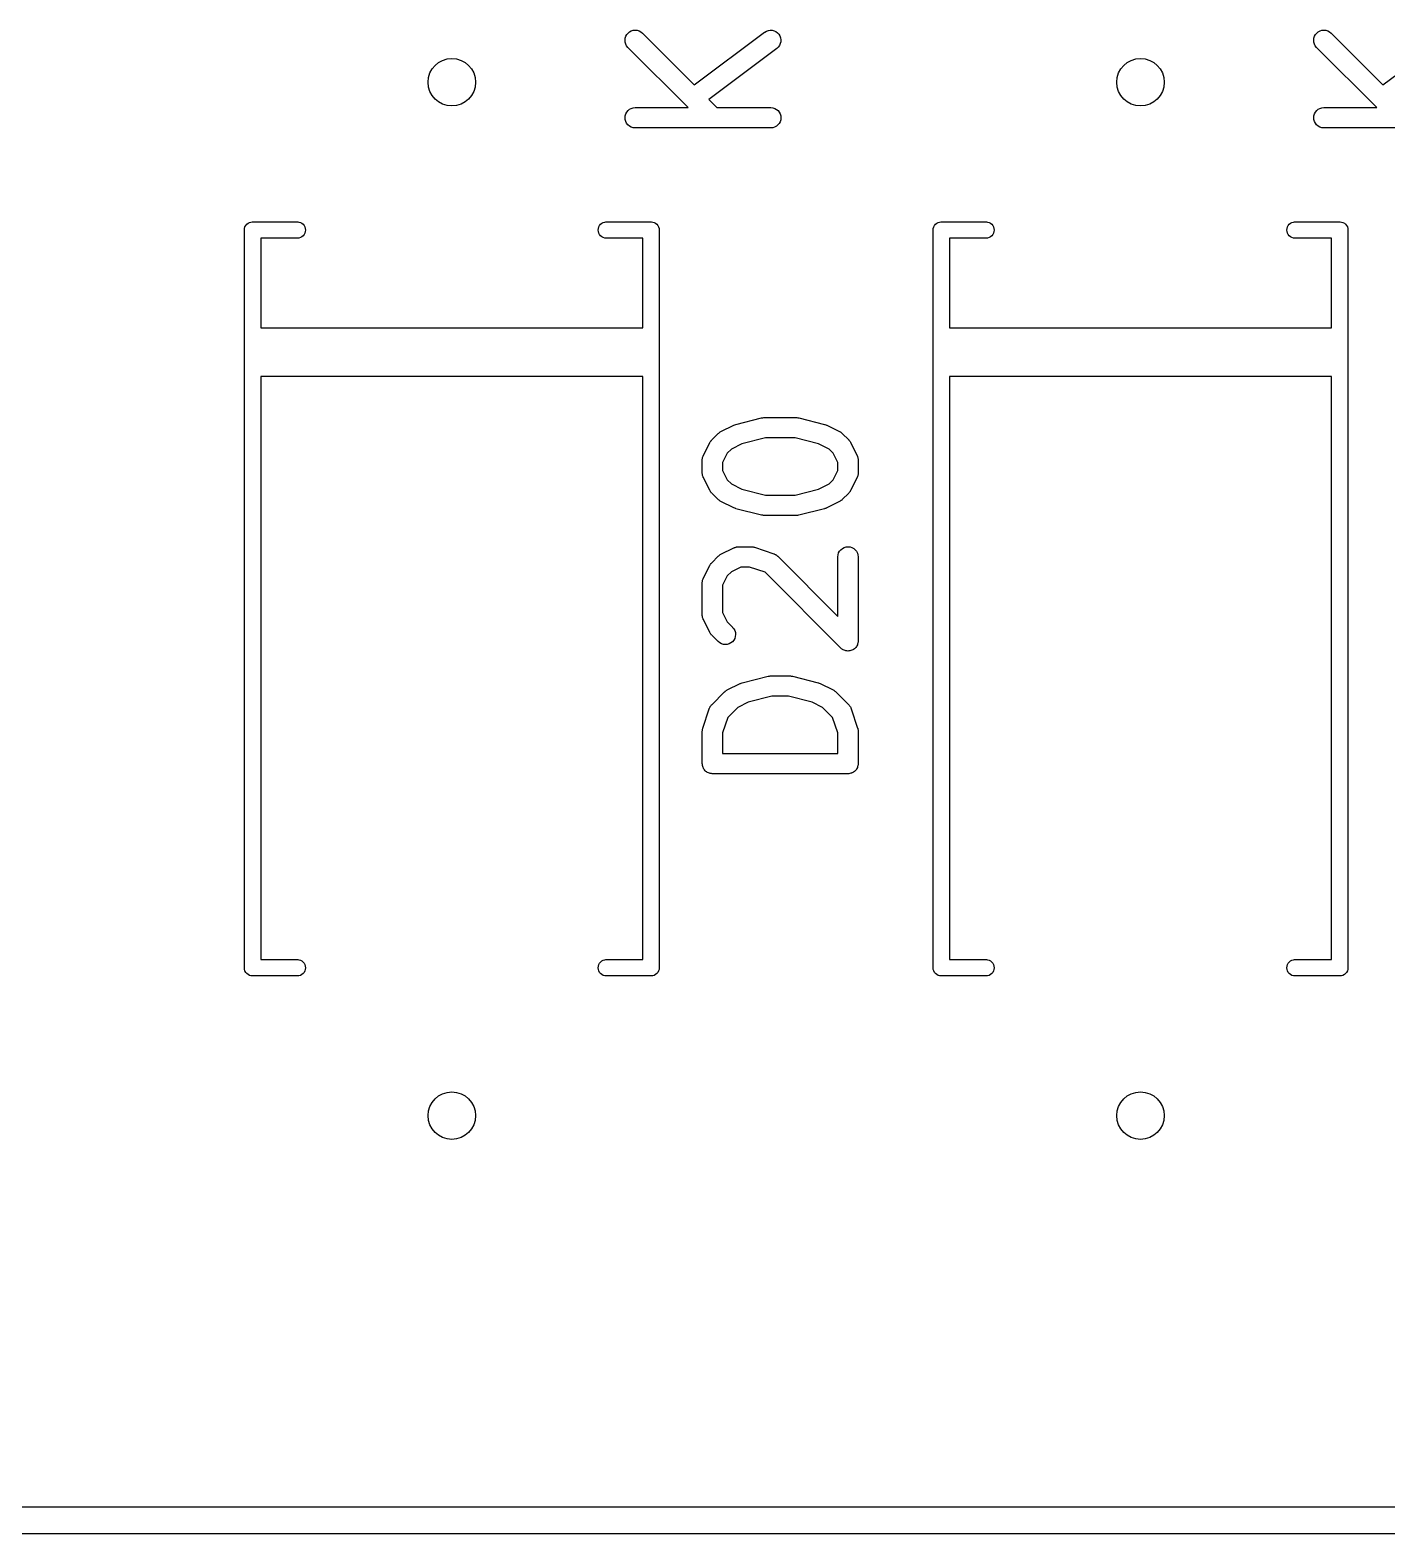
# Model space of a CAD drawing. Extents: x 17 to 176, y -177 to -9.
# Drawn here: x 61.15 to 71.16, y -37.37 to -26.29 of the extents above; entities that cross this region are included whole.
import ezdxf

# ---------------------------------------------------------------- set-up
doc = ezdxf.new("R2010")
doc.units = 0
doc.layers.add('BLACK', color=7, linetype='CONTINUOUS')

msp = doc.modelspace()

# ---------------------------------------------------------------- linework, layer by layer
at = {"layer": 'BLACK', "linetype": 'CONTINUOUS'}
for p, q in [((65.5394, -26.3597), (65.541, -26.3451)), ((65.5407, -26.3743), (65.5394, -26.3597)), ((65.5447, -26.3883), (65.5407, -26.3743)), ((65.541, -26.3451), (65.5453, -26.3312)), ((65.5515, -26.4013), (65.5447, -26.3883)), ((65.5453, -26.3312), (65.5523, -26.3183)), ((65.5523, -26.3183), (65.5617, -26.3071)), ((65.5617, -26.3071), (65.5731, -26.2979)), ((65.5731, -26.2979), (65.586, -26.291)), ((65.586, -26.291), (65.6001, -26.2869)), ((65.6001, -26.2869), (65.6146, -26.2855)), ((65.6146, -26.2855), (65.6292, -26.287)), ((65.6292, -26.287), (65.6432, -26.2912)), ((65.6432, -26.2912), (65.6561, -26.2982)), ((65.6561, -26.2982), (65.6674, -26.3074)), ((65.6674, -26.3074), (66.05, -26.69)), ((66.05, -26.69), (66.5694, -26.3005)), ((66.5694, -26.3005), (66.5702, -26.2999)), ((66.5702, -26.2999), (66.5828, -26.2924)), ((66.5828, -26.2924), (66.5967, -26.2876)), ((66.5967, -26.2876), (66.6111, -26.2855)), ((66.6111, -26.2855), (66.6258, -26.2863)), ((66.6258, -26.2863), (66.6399, -26.29)), ((66.6399, -26.29), (66.6532, -26.2963)), ((66.6532, -26.2963), (66.6649, -26.305)), ((66.6649, -26.305), (66.6747, -26.3159)), ((66.6747, -26.3159), (66.6822, -26.3285)), ((66.6851, -26.3855), (66.6788, -26.3988)), ((66.6822, -26.3285), (66.6871, -26.3422)), ((66.6886, -26.3713), (66.6851, -26.3855)), ((66.6871, -26.3422), (66.6893, -26.3567)), ((66.6893, -26.3567), (66.6886, -26.3713)), ((70.6194, -26.3597), (70.621, -26.3451)), ((70.6207, -26.3743), (70.6194, -26.3597)), ((70.6247, -26.3883), (70.6207, -26.3743)), ((70.621, -26.3451), (70.6253, -26.3312)), ((70.6315, -26.4013), (70.6247, -26.3883)), ((70.6253, -26.3312), (70.6323, -26.3183)), ((70.6323, -26.3183), (70.6417, -26.3071)), ((70.6417, -26.3071), (70.6531, -26.2979)), ((70.6531, -26.2979), (70.666, -26.291)), ((70.666, -26.291), (70.6801, -26.2869)), ((70.6801, -26.2869), (70.6946, -26.2855)), ((70.6946, -26.2855), (70.7092, -26.287)), ((70.7092, -26.287), (70.7232, -26.2912)), ((70.7232, -26.2912), (70.7361, -26.2982)), ((70.7361, -26.2982), (70.7474, -26.3074)), ((70.7474, -26.3074), (71.13, -26.69)), ((71.13, -26.69), (71.6494, -26.3005)), ((65.5606, -26.4128), (65.5515, -26.4013)), ((65.5613, -26.4135), (65.5606, -26.4128)), ((66.0047, -26.8569), (65.5613, -26.4135)), ((66.6594, -26.4205), (66.1571, -26.7972)), ((66.6702, -26.4106), (66.6594, -26.4205)), ((66.6788, -26.3988), (66.6702, -26.4106)), ((70.6406, -26.4128), (70.6315, -26.4013)), ((70.6413, -26.4135), (70.6406, -26.4128)), ((71.0847, -26.8569), (70.6413, -26.4135)), ((66.1571, -26.7972), (66.2169, -26.8569)), ((65.5394, -26.9314), (65.5409, -26.9168)), ((65.5407, -26.946), (65.5394, -26.9314)), ((65.5448, -26.96), (65.5407, -26.946)), ((65.5409, -26.9168), (65.5452, -26.9028)), ((65.5452, -26.9028), (65.5522, -26.89)), ((65.5522, -26.89), (65.5615, -26.8787)), ((65.5615, -26.8787), (65.5729, -26.8694)), ((65.5729, -26.8694), (65.5858, -26.8626)), ((65.5858, -26.8626), (65.5998, -26.8583)), ((65.5998, -26.8583), (65.6144, -26.8569)), ((65.6144, -26.8569), (66.0047, -26.8569)), ((66.2169, -26.8569), (66.6144, -26.8569)), ((66.6144, -26.8569), (66.6154, -26.8569)), ((66.6154, -26.8569), (66.63, -26.8585)), ((66.63, -26.8585), (66.6439, -26.863)), ((66.6439, -26.863), (66.6568, -26.87)), ((66.6568, -26.87), (66.668, -26.8794)), ((66.668, -26.8794), (66.6771, -26.8908)), ((66.6771, -26.8908), (66.6839, -26.9038)), ((66.6839, -26.9038), (66.6881, -26.9178)), ((66.6894, -26.9324), (66.6878, -26.947)), ((66.6881, -26.9178), (66.6894, -26.9324)), ((70.6194, -26.9314), (70.6209, -26.9168)), ((70.6207, -26.946), (70.6194, -26.9314)), ((70.6248, -26.96), (70.6207, -26.946)), ((70.6209, -26.9168), (70.6252, -26.9028)), ((70.6252, -26.9028), (70.6322, -26.89)), ((70.6322, -26.89), (70.6415, -26.8787)), ((70.6415, -26.8787), (70.6529, -26.8694)), ((70.6529, -26.8694), (70.6658, -26.8626)), ((70.6658, -26.8626), (70.6798, -26.8583)), ((70.6798, -26.8583), (70.6944, -26.8569)), ((70.6944, -26.8569), (71.0847, -26.8569)), ((65.5516, -26.973), (65.5448, -26.96)), ((65.5608, -26.9844), (65.5516, -26.973)), ((65.572, -26.9938), (65.5608, -26.9844)), ((65.5848, -27.0008), (65.572, -26.9938)), ((65.5988, -27.0053), (65.5848, -27.0008)), ((65.6133, -27.0069), (65.5988, -27.0053)), ((65.6144, -27.0069), (65.6133, -27.0069)), ((66.6144, -27.0069), (65.6144, -27.0069)), ((66.6289, -27.0055), (66.6144, -27.0069)), ((66.643, -27.0012), (66.6289, -27.0055)), ((66.6559, -26.9944), (66.643, -27.0012)), ((66.6672, -26.9851), (66.6559, -26.9944)), ((66.6766, -26.9738), (66.6672, -26.9851)), ((66.6835, -26.961), (66.6766, -26.9738)), ((66.6878, -26.947), (66.6835, -26.961)), ((70.6316, -26.973), (70.6248, -26.96)), ((70.6408, -26.9844), (70.6316, -26.973)), ((70.652, -26.9938), (70.6408, -26.9844)), ((70.6648, -27.0008), (70.652, -26.9938)), ((70.6788, -27.0053), (70.6648, -27.0008)), ((70.6933, -27.0069), (70.6788, -27.0053)), ((70.6944, -27.0069), (70.6933, -27.0069)), ((71.6944, -27.0069), (70.6944, -27.0069)), ((62.7419, -27.7265), (62.7494, -27.7174)), ((62.7494, -27.7174), (62.7585, -27.7099)), ((62.7585, -27.7099), (62.7689, -27.7043)), ((62.7689, -27.7043), (62.7802, -27.7009)), ((62.7802, -27.7009), (62.7891, -27.7)), ((62.7891, -27.7), (62.792, -27.6997)), ((62.792, -27.6997), (62.7949, -27.7)), ((62.7949, -27.7), (63.1249, -27.7)), ((63.1249, -27.7), (63.1338, -27.7009)), ((63.1338, -27.7009), (63.1451, -27.7043)), ((63.1451, -27.7043), (63.1555, -27.7099)), ((63.1555, -27.7099), (63.1646, -27.7174)), ((63.1646, -27.7174), (63.1721, -27.7265)), ((65.3519, -27.7265), (65.3594, -27.7174)), ((65.3594, -27.7174), (65.3685, -27.7099)), ((65.3685, -27.7099), (65.3789, -27.7043)), ((65.3789, -27.7043), (65.3902, -27.7009)), ((65.3902, -27.7009), (65.3991, -27.7)), ((65.3991, -27.7), (65.7291, -27.7)), ((65.7291, -27.7), (65.732, -27.6997)), ((65.732, -27.6997), (65.7349, -27.7)), ((65.7349, -27.7), (65.7349, -27.7)), ((65.7349, -27.7), (65.7438, -27.7009)), ((65.7438, -27.7009), (65.7551, -27.7043)), ((65.7551, -27.7043), (65.7655, -27.7099)), ((65.7655, -27.7099), (65.7746, -27.7174)), ((65.7746, -27.7174), (65.7821, -27.7265)), ((67.8219, -27.7265), (67.8294, -27.7174)), ((67.8294, -27.7174), (67.8385, -27.7099)), ((67.8385, -27.7099), (67.8489, -27.7043)), ((67.8489, -27.7043), (67.8602, -27.7009)), ((67.8602, -27.7009), (67.8691, -27.7)), ((67.8691, -27.7), (67.872, -27.6997)), ((67.872, -27.6997), (67.8749, -27.7)), ((67.8749, -27.7), (68.2049, -27.7)), ((68.2049, -27.7), (68.2138, -27.7009)), ((68.2138, -27.7009), (68.2251, -27.7043)), ((68.2251, -27.7043), (68.2355, -27.7099)), ((68.2355, -27.7099), (68.2446, -27.7174)), ((68.2446, -27.7174), (68.2521, -27.7265)), ((70.4319, -27.7265), (70.4394, -27.7174)), ((70.4394, -27.7174), (70.4485, -27.7099)), ((70.4485, -27.7099), (70.4589, -27.7043)), ((70.4589, -27.7043), (70.4702, -27.7009)), ((70.4702, -27.7009), (70.4791, -27.7)), ((70.4791, -27.7), (70.8091, -27.7)), ((70.8091, -27.7), (70.812, -27.6997)), ((70.812, -27.6997), (70.8149, -27.7)), ((70.8149, -27.7), (70.8149, -27.7)), ((70.8149, -27.7), (70.8238, -27.7009)), ((70.8238, -27.7009), (70.8351, -27.7043)), ((70.8351, -27.7043), (70.8455, -27.7099)), ((70.8455, -27.7099), (70.8546, -27.7174)), ((70.8546, -27.7174), (70.8621, -27.7265)), ((62.7317, -27.76), (62.7329, -27.7482)), ((62.732, -27.7629), (62.7317, -27.76)), ((62.732, -28.5371), (62.732, -27.7629)), ((62.7329, -27.7482), (62.7363, -27.7369)), ((62.7363, -27.7369), (62.7419, -27.7265)), ((63.1249, -27.82), (62.852, -27.82)), ((62.852, -27.82), (62.852, -28.48)), ((63.1338, -27.8191), (63.1249, -27.82)), ((63.1451, -27.8157), (63.1338, -27.8191)), ((63.1555, -27.8101), (63.1451, -27.8157)), ((63.1646, -27.8026), (63.1555, -27.8101)), ((63.1721, -27.7935), (63.1646, -27.8026)), ((63.1721, -27.7265), (63.1777, -27.7369)), ((63.1777, -27.7831), (63.1721, -27.7935)), ((63.1777, -27.7369), (63.1811, -27.7482)), ((63.1811, -27.7718), (63.1777, -27.7831)), ((63.1811, -27.7482), (63.1823, -27.76)), ((63.1823, -27.76), (63.1811, -27.7718)), ((65.3417, -27.76), (65.3429, -27.7482)), ((65.3429, -27.7718), (65.3417, -27.76)), ((65.3429, -27.7482), (65.3463, -27.7369)), ((65.3463, -27.7831), (65.3429, -27.7718)), ((65.3463, -27.7369), (65.3519, -27.7265)), ((65.3519, -27.7935), (65.3463, -27.7831)), ((65.3594, -27.8026), (65.3519, -27.7935)), ((65.3685, -27.8101), (65.3594, -27.8026)), ((65.3789, -27.8157), (65.3685, -27.8101)), ((65.3902, -27.8191), (65.3789, -27.8157)), ((65.3991, -27.82), (65.3902, -27.8191)), ((65.672, -27.82), (65.3991, -27.82)), ((65.672, -28.48), (65.672, -27.82)), ((65.7821, -27.7265), (65.7877, -27.7369)), ((65.7877, -27.7369), (65.7911, -27.7482)), ((65.7911, -27.7482), (65.7923, -27.76)), ((65.7923, -27.76), (65.792, -27.7629)), ((65.792, -27.7629), (65.792, -28.5371)), ((67.8117, -27.76), (67.8129, -27.7482)), ((67.812, -27.7629), (67.8117, -27.76)), ((67.812, -28.5371), (67.812, -27.7629)), ((67.8129, -27.7482), (67.8163, -27.7369)), ((67.8163, -27.7369), (67.8219, -27.7265)), ((68.2049, -27.82), (67.932, -27.82)), ((67.932, -27.82), (67.932, -28.48)), ((68.2138, -27.8191), (68.2049, -27.82)), ((68.2251, -27.8157), (68.2138, -27.8191)), ((68.2355, -27.8101), (68.2251, -27.8157)), ((68.2446, -27.8026), (68.2355, -27.8101)), ((68.2521, -27.7935), (68.2446, -27.8026)), ((68.2521, -27.7265), (68.2577, -27.7369)), ((68.2577, -27.7831), (68.2521, -27.7935)), ((68.2577, -27.7369), (68.2611, -27.7482)), ((68.2611, -27.7718), (68.2577, -27.7831)), ((68.2611, -27.7482), (68.2623, -27.76)), ((68.2623, -27.76), (68.2611, -27.7718)), ((70.4217, -27.76), (70.4229, -27.7482)), ((70.4229, -27.7718), (70.4217, -27.76)), ((70.4229, -27.7482), (70.4263, -27.7369)), ((70.4263, -27.7831), (70.4229, -27.7718)), ((70.4263, -27.7369), (70.4319, -27.7265)), ((70.4319, -27.7935), (70.4263, -27.7831)), ((70.4394, -27.8026), (70.4319, -27.7935)), ((70.4485, -27.8101), (70.4394, -27.8026)), ((70.4589, -27.8157), (70.4485, -27.8101)), ((70.4702, -27.8191), (70.4589, -27.8157)), ((70.4791, -27.82), (70.4702, -27.8191)), ((70.752, -27.82), (70.4791, -27.82)), ((70.752, -28.48), (70.752, -27.82)), ((70.8621, -27.7265), (70.8677, -27.7369)), ((70.8677, -27.7369), (70.8711, -27.7482)), ((70.8711, -27.7482), (70.8723, -27.76)), ((70.8723, -27.76), (70.872, -27.7629)), ((70.872, -27.7629), (70.872, -28.5371)), ((62.852, -28.48), (65.672, -28.48)), ((67.932, -28.48), (70.752, -28.48)), ((62.7317, -28.54), (62.732, -28.5371)), ((62.732, -28.5429), (62.7317, -28.54)), ((62.732, -28.6571), (62.732, -28.5429)), ((65.792, -28.5371), (65.7923, -28.54)), ((65.7923, -28.54), (65.792, -28.5429)), ((65.792, -28.5429), (65.792, -28.6571)), ((67.8117, -28.54), (67.812, -28.5371)), ((67.812, -28.5429), (67.8117, -28.54)), ((67.812, -28.6571), (67.812, -28.5429)), ((70.872, -28.5371), (70.8723, -28.54)), ((70.8723, -28.54), (70.872, -28.5429)), ((70.872, -28.5429), (70.872, -28.6571)), ((62.7317, -28.66), (62.732, -28.6571)), ((62.732, -28.6629), (62.7317, -28.66)), ((62.732, -28.7771), (62.732, -28.6629)), ((65.792, -28.6571), (65.7923, -28.66)), ((65.7923, -28.66), (65.792, -28.6629)), ((65.792, -28.6629), (65.792, -28.7771)), ((67.8117, -28.66), (67.812, -28.6571)), ((67.812, -28.6629), (67.8117, -28.66)), ((67.812, -28.7771), (67.812, -28.6629)), ((70.872, -28.6571), (70.8723, -28.66)), ((70.8723, -28.66), (70.872, -28.6629)), ((70.872, -28.6629), (70.872, -28.7771)), ((62.7317, -28.78), (62.732, -28.7771)), ((62.732, -28.7829), (62.7317, -28.78)), ((62.732, -33.197), (62.732, -28.7829)), ((65.792, -28.7771), (65.7923, -28.78)), ((65.7923, -28.78), (65.792, -28.7829)), ((65.792, -28.7829), (65.792, -33.1971)), ((67.8117, -28.78), (67.812, -28.7771)), ((67.812, -28.7829), (67.8117, -28.78)), ((67.812, -33.197), (67.812, -28.7829)), ((70.872, -28.7771), (70.8723, -28.78)), ((70.8723, -28.78), (70.872, -28.7829)), ((70.872, -28.7829), (70.872, -33.1971)), ((65.672, -28.84), (62.852, -28.84)), ((62.852, -28.84), (62.852, -33.14)), ((65.672, -33.14), (65.672, -28.84)), ((70.752, -28.84), (67.932, -28.84)), ((67.932, -28.84), (67.932, -33.14)), ((70.752, -33.14), (70.752, -28.84)), ((66.3567, -29.193), (66.5471, -29.1453)), ((66.5471, -29.1453), (66.5482, -29.1451)), ((66.5482, -29.1451), (66.5495, -29.1449)), ((66.5495, -29.1449), (66.5508, -29.1445)), ((66.5508, -29.1445), (66.5567, -29.1439)), ((66.5567, -29.1439), (66.5627, -29.1431)), ((66.5627, -29.1431), (66.564, -29.1432)), ((66.564, -29.1432), (66.5653, -29.1431)), ((66.5653, -29.1431), (66.8034, -29.1431)), ((66.8034, -29.1431), (66.8045, -29.1431)), ((66.8045, -29.1431), (66.8058, -29.1433)), ((66.8058, -29.1433), (66.8071, -29.1432)), ((66.8071, -29.1432), (66.8131, -29.1441)), ((66.8131, -29.1441), (66.819, -29.1447)), ((66.819, -29.1447), (66.8203, -29.1451)), ((66.8203, -29.1451), (66.8216, -29.1453)), ((66.8216, -29.1453), (67.0121, -29.193)), ((66.179, -29.3079), (66.2266, -29.2603)), ((66.2266, -29.2603), (66.2273, -29.2596)), ((66.2273, -29.2596), (66.2306, -29.2569)), ((66.2306, -29.2569), (66.2337, -29.254)), ((66.2337, -29.254), (66.2363, -29.2524)), ((66.2363, -29.2524), (66.2388, -29.2504)), ((66.2388, -29.2504), (66.2425, -29.2485)), ((66.2425, -29.2485), (66.2461, -29.2463)), ((66.2461, -29.2463), (66.3413, -29.1986)), ((66.3413, -29.1986), (66.3423, -29.1982)), ((66.3423, -29.1982), (66.3426, -29.198)), ((66.3426, -29.198), (66.3429, -29.1979)), ((66.3429, -29.1979), (66.3495, -29.1955)), ((66.3495, -29.1955), (66.356, -29.1931)), ((66.356, -29.1931), (66.3563, -29.1931)), ((66.3563, -29.1931), (66.3567, -29.193)), ((67.0121, -29.193), (67.0131, -29.1932)), ((67.0131, -29.1932), (67.0134, -29.1933)), ((67.0134, -29.1933), (67.0138, -29.1934)), ((67.0138, -29.1934), (67.0203, -29.1959)), ((67.0203, -29.1959), (67.0268, -29.1983)), ((67.0268, -29.1983), (67.0271, -29.1985)), ((67.0271, -29.1985), (67.0274, -29.1986)), ((67.0274, -29.1986), (67.1227, -29.2463)), ((67.1227, -29.2463), (67.1236, -29.2467)), ((67.1236, -29.2467), (67.1272, -29.249)), ((67.1272, -29.249), (67.1309, -29.251)), ((67.1309, -29.251), (67.1333, -29.253)), ((67.1333, -29.253), (67.1359, -29.2547)), ((67.1359, -29.2547), (67.1389, -29.2576)), ((67.1389, -29.2576), (67.1422, -29.2603)), ((67.1422, -29.2603), (67.1898, -29.3079)), ((66.1173, -29.4226), (66.1649, -29.3274)), ((66.1649, -29.3274), (66.1654, -29.3265)), ((66.1654, -29.3265), (66.1677, -29.3229)), ((66.1677, -29.3229), (66.1697, -29.3192)), ((66.1697, -29.3192), (66.1717, -29.3168)), ((66.1717, -29.3168), (66.1734, -29.3142)), ((66.1734, -29.3142), (66.1763, -29.3112)), ((66.1763, -29.3112), (66.179, -29.3079)), ((66.324, -29.375), (66.2936, -29.4054)), ((66.401, -29.3365), (66.324, -29.375)), ((66.5746, -29.2931), (66.401, -29.3365)), ((66.7942, -29.2931), (66.5746, -29.2931)), ((66.9677, -29.3365), (66.7942, -29.2931)), ((67.0447, -29.375), (66.9677, -29.3365)), ((67.0751, -29.4054), (67.0447, -29.375)), ((67.1898, -29.3079), (67.1905, -29.3087)), ((67.1905, -29.3087), (67.1932, -29.312)), ((67.1932, -29.312), (67.1961, -29.315)), ((67.1961, -29.315), (67.1977, -29.3177)), ((67.1977, -29.3177), (67.1997, -29.3201)), ((67.1997, -29.3201), (67.2016, -29.3238)), ((67.2016, -29.3238), (67.2038, -29.3274)), ((67.2038, -29.3274), (67.2515, -29.4226)), ((66.1094, -29.4551), (66.1096, -29.4529)), ((66.1094, -29.4562), (66.1094, -29.4551)), ((66.1094, -29.5514), (66.1094, -29.4562)), ((66.1096, -29.4507), (66.1104, -29.4457)), ((66.1096, -29.4529), (66.1096, -29.4507)), ((66.1104, -29.4457), (66.111, -29.4406)), ((66.111, -29.4406), (66.1117, -29.4385)), ((66.1117, -29.4385), (66.1121, -29.4363)), ((66.1121, -29.4363), (66.1139, -29.4315)), ((66.1139, -29.4315), (66.1154, -29.4266)), ((66.1154, -29.4266), (66.1165, -29.4247)), ((66.1165, -29.4247), (66.1173, -29.4226)), ((66.2936, -29.4054), (66.2594, -29.4739)), ((66.2594, -29.4739), (66.2594, -29.5337)), ((67.1094, -29.4739), (67.0751, -29.4054)), ((67.1094, -29.5337), (67.1094, -29.4739)), ((67.2515, -29.4226), (67.2519, -29.4236)), ((67.2519, -29.4236), (67.2527, -29.4257)), ((67.2527, -29.4257), (67.2537, -29.4276)), ((67.2537, -29.4276), (67.2552, -29.4325)), ((67.2552, -29.4325), (67.257, -29.4373)), ((67.257, -29.4373), (67.2573, -29.4395)), ((67.2573, -29.4395), (67.258, -29.4416)), ((67.258, -29.4416), (67.2585, -29.4467)), ((67.2585, -29.4467), (67.2593, -29.4518)), ((67.2593, -29.4518), (67.2592, -29.454)), ((67.2592, -29.454), (67.2594, -29.4562)), ((67.2594, -29.4562), (67.2594, -29.5514)), ((66.1096, -29.5536), (66.1094, -29.5514)), ((66.1095, -29.5558), (66.1096, -29.5536)), ((66.1103, -29.5609), (66.1095, -29.5558)), ((66.1108, -29.566), (66.1103, -29.5609)), ((66.1114, -29.5681), (66.1108, -29.566)), ((66.1118, -29.5703), (66.1114, -29.5681)), ((66.1136, -29.5751), (66.1118, -29.5703)), ((66.115, -29.58), (66.1136, -29.5751)), ((66.1161, -29.582), (66.115, -29.58)), ((66.1168, -29.584), (66.1161, -29.582)), ((66.1173, -29.585), (66.1168, -29.584)), ((66.1649, -29.6802), (66.1173, -29.585)), ((66.2594, -29.5337), (66.2936, -29.6022)), ((66.2936, -29.6022), (66.324, -29.6326)), ((67.0447, -29.6326), (67.0751, -29.6022)), ((67.0751, -29.6022), (67.1094, -29.5337)), ((67.2515, -29.585), (67.2038, -29.6802)), ((67.2523, -29.5829), (67.2515, -29.585)), ((67.2533, -29.581), (67.2523, -29.5829)), ((67.2549, -29.5761), (67.2533, -29.581)), ((67.2567, -29.5713), (67.2549, -29.5761)), ((67.2571, -29.5691), (67.2567, -29.5713)), ((67.2577, -29.567), (67.2571, -29.5691)), ((67.2583, -29.5619), (67.2577, -29.567)), ((67.2592, -29.5569), (67.2583, -29.5619)), ((67.2594, -29.5525), (67.2591, -29.5547)), ((67.2591, -29.5547), (67.2592, -29.5569)), ((67.2594, -29.5514), (67.2594, -29.5525)), ((66.1672, -29.6838), (66.1649, -29.6802)), ((66.1691, -29.6875), (66.1672, -29.6838)), ((66.171, -29.69), (66.1691, -29.6875)), ((66.1727, -29.6926), (66.171, -29.69)), ((66.1756, -29.6957), (66.1727, -29.6926)), ((66.1782, -29.699), (66.1756, -29.6957)), ((66.179, -29.6997), (66.1782, -29.699)), ((66.2266, -29.7473), (66.179, -29.6997)), ((66.324, -29.6326), (66.401, -29.6711)), ((66.401, -29.6711), (66.5746, -29.7145)), ((66.5746, -29.7145), (66.7942, -29.7145)), ((66.7942, -29.7145), (66.9677, -29.6711)), ((66.9677, -29.6711), (67.0447, -29.6326)), ((67.1898, -29.6997), (67.1422, -29.7473)), ((67.1925, -29.6964), (67.1898, -29.6997)), ((67.1954, -29.6934), (67.1925, -29.6964)), ((67.1971, -29.6908), (67.1954, -29.6934)), ((67.1991, -29.6884), (67.1971, -29.6908)), ((67.2011, -29.6847), (67.1991, -29.6884)), ((67.2034, -29.6811), (67.2011, -29.6847)), ((67.2038, -29.6802), (67.2034, -29.6811)), ((66.2298, -29.75), (66.2266, -29.7473)), ((66.2329, -29.7529), (66.2298, -29.75)), ((66.2355, -29.7546), (66.2329, -29.7529)), ((66.2379, -29.7566), (66.2355, -29.7546)), ((66.2416, -29.7586), (66.2379, -29.7566)), ((66.2451, -29.7609), (66.2416, -29.7586)), ((66.2461, -29.7614), (66.2451, -29.7609)), ((66.3413, -29.809), (66.2461, -29.7614)), ((66.3416, -29.8091), (66.3413, -29.809)), ((66.3419, -29.8093), (66.3416, -29.8091)), ((66.3484, -29.8117), (66.3419, -29.8093)), ((66.355, -29.8142), (66.3484, -29.8117)), ((66.3553, -29.8143), (66.355, -29.8142)), ((66.3557, -29.8144), (66.3553, -29.8143)), ((66.3567, -29.8147), (66.3557, -29.8144)), ((66.5471, -29.8623), (66.3567, -29.8147)), ((67.0121, -29.8147), (66.8216, -29.8623)), ((67.0124, -29.8145), (67.0121, -29.8147)), ((67.0128, -29.8145), (67.0124, -29.8145)), ((67.0193, -29.8121), (67.0128, -29.8145)), ((67.0259, -29.8097), (67.0193, -29.8121)), ((67.0262, -29.8096), (67.0259, -29.8097)), ((67.0265, -29.8094), (67.0262, -29.8096)), ((67.0274, -29.809), (67.0265, -29.8094)), ((67.1227, -29.7614), (67.0274, -29.809)), ((67.1263, -29.7591), (67.1227, -29.7614)), ((67.13, -29.7572), (67.1263, -29.7591)), ((67.1324, -29.7552), (67.13, -29.7572)), ((67.1351, -29.7536), (67.1324, -29.7552)), ((67.1381, -29.7507), (67.1351, -29.7536)), ((67.1414, -29.7481), (67.1381, -29.7507)), ((67.1422, -29.7473), (67.1414, -29.7481)), ((66.5485, -29.8625), (66.5471, -29.8623)), ((66.5497, -29.8629), (66.5485, -29.8625)), ((66.5557, -29.8636), (66.5497, -29.8629)), ((66.5616, -29.8644), (66.5557, -29.8636)), ((66.563, -29.8644), (66.5616, -29.8644)), ((66.5643, -29.8645), (66.563, -29.8644)), ((66.5653, -29.8645), (66.5643, -29.8645)), ((66.8034, -29.8645), (66.5653, -29.8645)), ((66.8048, -29.8644), (66.8034, -29.8645)), ((66.8061, -29.8645), (66.8048, -29.8644)), ((66.812, -29.8637), (66.8061, -29.8645)), ((66.818, -29.8631), (66.812, -29.8637)), ((66.8193, -29.8627), (66.818, -29.8631)), ((66.8206, -29.8625), (66.8193, -29.8627)), ((66.8216, -29.8623), (66.8206, -29.8625)), ((66.2273, -30.1643), (66.2306, -30.1617)), ((66.2306, -30.1617), (66.2337, -30.1588)), ((66.2337, -30.1588), (66.2363, -30.1571)), ((66.2363, -30.1571), (66.2388, -30.1552)), ((66.2388, -30.1552), (66.2425, -30.1533)), ((66.2425, -30.1533), (66.2461, -30.151)), ((66.2461, -30.151), (66.3413, -30.1034)), ((66.3413, -30.1034), (66.3423, -30.1029)), ((66.3423, -30.1029), (66.3443, -30.1022)), ((66.3443, -30.1022), (66.3463, -30.1011)), ((66.3463, -30.1011), (66.3512, -30.0997)), ((66.3512, -30.0997), (66.356, -30.0979)), ((66.356, -30.0979), (66.3582, -30.0975)), ((66.3582, -30.0975), (66.3603, -30.0969)), ((66.3603, -30.0969), (66.3654, -30.0964)), ((66.3654, -30.0964), (66.3705, -30.0956)), ((66.3705, -30.0956), (66.3727, -30.0957)), ((66.3727, -30.0957), (66.3749, -30.0955)), ((66.3749, -30.0955), (66.4701, -30.0955)), ((66.4701, -30.0955), (66.4711, -30.0955)), ((66.4711, -30.0955), (66.4753, -30.096)), ((66.4753, -30.096), (66.4795, -30.0961)), ((66.4795, -30.0961), (66.4826, -30.0968)), ((66.4826, -30.0968), (66.4857, -30.0971)), ((66.4857, -30.0971), (66.4897, -30.0984)), ((66.4897, -30.0984), (66.4938, -30.0993)), ((66.4938, -30.0993), (66.6367, -30.1469)), ((66.6367, -30.1469), (66.6377, -30.1473)), ((66.6377, -30.1473), (66.6397, -30.1482)), ((66.6397, -30.1482), (66.6418, -30.1489)), ((66.6418, -30.1489), (66.6463, -30.1513)), ((66.6463, -30.1513), (66.6509, -30.1534)), ((66.6509, -30.1534), (66.6527, -30.1547)), ((66.6527, -30.1547), (66.6547, -30.1558)), ((66.6547, -30.1558), (66.6586, -30.159)), ((66.6586, -30.159), (66.6628, -30.162)), ((66.6628, -30.162), (66.6643, -30.1637)), ((67.1094, -30.1694), (67.111, -30.1549)), ((67.111, -30.1549), (67.1154, -30.1409)), ((67.1154, -30.1409), (67.1225, -30.1281)), ((67.1225, -30.1281), (67.1319, -30.1169)), ((67.1319, -30.1169), (67.1433, -30.1077)), ((67.1433, -30.1077), (67.1563, -30.1009)), ((67.1563, -30.1009), (67.1703, -30.0968)), ((67.1703, -30.0968), (67.1849, -30.0955)), ((67.1849, -30.0955), (67.1995, -30.097)), ((67.1995, -30.097), (67.2134, -30.1013)), ((67.2134, -30.1013), (67.2263, -30.1083)), ((67.2263, -30.1083), (67.2376, -30.1176)), ((67.2376, -30.1176), (67.2468, -30.129)), ((67.2468, -30.129), (67.2537, -30.1419)), ((67.2537, -30.1419), (67.258, -30.1559)), ((67.258, -30.1559), (67.2594, -30.1705)), ((66.1173, -30.3274), (66.1649, -30.2322)), ((66.1649, -30.2322), (66.1654, -30.2312)), ((66.1654, -30.2312), (66.1677, -30.2277)), ((66.1677, -30.2277), (66.1697, -30.224)), ((66.1697, -30.224), (66.1717, -30.2216)), ((66.1717, -30.2216), (66.1734, -30.219)), ((66.1734, -30.219), (66.1763, -30.2159)), ((66.1763, -30.2159), (66.179, -30.2127)), ((66.179, -30.2127), (66.2266, -30.1651)), ((66.2266, -30.1651), (66.2273, -30.1643)), ((66.3926, -30.2455), (66.324, -30.2797)), ((66.4579, -30.2455), (66.3926, -30.2455)), ((66.5724, -30.2836), (66.4579, -30.2455)), ((66.6643, -30.1637), (66.666, -30.1651)), ((66.666, -30.1651), (67.1094, -30.6085)), ((67.1094, -30.1705), (67.1094, -30.1694)), ((67.1094, -30.6085), (67.1094, -30.1705)), ((67.2594, -30.1705), (67.2594, -30.7895)), ((66.1094, -30.3599), (66.1096, -30.3577)), ((66.1094, -30.361), (66.1094, -30.3599)), ((66.1094, -30.599), (66.1094, -30.361)), ((66.1096, -30.3555), (66.1104, -30.3504)), ((66.1096, -30.3577), (66.1096, -30.3555)), ((66.1104, -30.3504), (66.111, -30.3454)), ((66.111, -30.3454), (66.1117, -30.3433)), ((66.1117, -30.3433), (66.1121, -30.3411)), ((66.1121, -30.3411), (66.1139, -30.3363)), ((66.1139, -30.3363), (66.1154, -30.3314)), ((66.1154, -30.3314), (66.1165, -30.3295)), ((66.1165, -30.3295), (66.1173, -30.3274)), ((66.2936, -30.3101), (66.2594, -30.3787)), ((66.2594, -30.3787), (66.2594, -30.5813)), ((66.324, -30.2797), (66.2936, -30.3101)), ((67.1313, -30.8426), (66.5724, -30.2836)), ((66.1096, -30.6012), (66.1094, -30.599)), ((66.1095, -30.6034), (66.1096, -30.6012)), ((66.1103, -30.6085), (66.1095, -30.6034)), ((66.2594, -30.5813), (66.2936, -30.6499)), ((66.1108, -30.6136), (66.1103, -30.6085)), ((66.1114, -30.6157), (66.1108, -30.6136)), ((66.1118, -30.6179), (66.1114, -30.6157)), ((66.1136, -30.6227), (66.1118, -30.6179)), ((66.115, -30.6276), (66.1136, -30.6227)), ((66.1161, -30.6296), (66.115, -30.6276)), ((66.1168, -30.6316), (66.1161, -30.6296)), ((66.1173, -30.6326), (66.1168, -30.6316)), ((66.1649, -30.7278), (66.1173, -30.6326)), ((66.2936, -30.6499), (66.3327, -30.6889)), ((66.3327, -30.6889), (66.3334, -30.6896)), ((66.3334, -30.6896), (66.3425, -30.7011)), ((66.3425, -30.7011), (66.3493, -30.7141)), ((66.3493, -30.7141), (66.3533, -30.7281)), ((66.1672, -30.7314), (66.1649, -30.7278)), ((66.1691, -30.7351), (66.1672, -30.7314)), ((66.171, -30.7376), (66.1691, -30.7351)), ((66.1727, -30.7402), (66.171, -30.7376)), ((66.1756, -30.7433), (66.1727, -30.7402)), ((66.1782, -30.7466), (66.1756, -30.7433)), ((66.179, -30.7473), (66.1782, -30.7466)), ((66.2266, -30.7949), (66.179, -30.7473)), ((66.2379, -30.8042), (66.2266, -30.7949)), ((66.2508, -30.8111), (66.2379, -30.8042)), ((66.2648, -30.8154), (66.2508, -30.8111)), ((66.2794, -30.8169), (66.2648, -30.8154)), ((66.2939, -30.8155), (66.2794, -30.8169)), ((66.308, -30.8113), (66.2939, -30.8155)), ((66.3209, -30.8045), (66.308, -30.8113)), ((66.3323, -30.7953), (66.3209, -30.8045)), ((66.3417, -30.7841), (66.3323, -30.7953)), ((66.3487, -30.7712), (66.3417, -30.7841)), ((66.353, -30.7572), (66.3487, -30.7712)), ((66.3546, -30.7427), (66.353, -30.7572)), ((66.3533, -30.7281), (66.3546, -30.7427)), ((67.2498, -30.8255), (67.2464, -30.8317)), ((67.2533, -30.8191), (67.2498, -30.8255)), ((67.2534, -30.8189), (67.2533, -30.8191)), ((67.2555, -30.8121), (67.2534, -30.8188)), ((67.2534, -30.8188), (67.2534, -30.8189)), ((67.2577, -30.8051), (67.2555, -30.8121)), ((67.2578, -30.805), (67.2577, -30.8051)), ((67.2586, -30.7979), (67.2578, -30.8049)), ((67.2578, -30.8049), (67.2578, -30.805)), ((67.2594, -30.7906), (67.2586, -30.7979)), ((67.2594, -30.7895), (67.2594, -30.7903)), ((67.2594, -30.7903), (67.2594, -30.7903)), ((67.2594, -30.7903), (67.2594, -30.7903)), ((67.2594, -30.7903), (67.2594, -30.7906)), ((67.1369, -30.8471), (67.1313, -30.8426)), ((67.1424, -30.8517), (67.1369, -30.8471)), ((67.1426, -30.8518), (67.1424, -30.8517)), ((67.1427, -30.8518), (67.1426, -30.8518)), ((67.1489, -30.8552), (67.1427, -30.8518)), ((67.1553, -30.8587), (67.1489, -30.8552)), ((67.1554, -30.8587), (67.1553, -30.8587)), ((67.1556, -30.8588), (67.1554, -30.8587)), ((67.1623, -30.8608), (67.1556, -30.8588)), ((67.1693, -30.863), (67.1623, -30.8608)), ((67.1694, -30.863), (67.1693, -30.863)), ((67.1696, -30.863), (67.1694, -30.863)), ((67.1768, -30.8638), (67.1696, -30.863)), ((67.1839, -30.8645), (67.1768, -30.8638)), ((67.184, -30.8645), (67.1839, -30.8645)), ((67.1841, -30.8645), (67.184, -30.8645)), ((67.1913, -30.8638), (67.1841, -30.8645)), ((67.1984, -30.8632), (67.1913, -30.8638)), ((67.1986, -30.8632), (67.1984, -30.8632)), ((67.1987, -30.8631), (67.1986, -30.8632)), ((67.2056, -30.8611), (67.1987, -30.8631)), ((67.2125, -30.8591), (67.2056, -30.8611)), ((67.2126, -30.859), (67.2125, -30.8591)), ((67.2127, -30.859), (67.2126, -30.859)), ((67.2191, -30.8556), (67.2127, -30.859)), ((67.2254, -30.8523), (67.2191, -30.8556)), ((67.2255, -30.8522), (67.2254, -30.8523)), ((67.2257, -30.8521), (67.2255, -30.8522)), ((67.2313, -30.8475), (67.2257, -30.8521)), ((67.2369, -30.8431), (67.2313, -30.8475)), ((67.237, -30.8429), (67.2369, -30.843)), ((67.2369, -30.843), (67.2369, -30.8431)), ((67.2415, -30.8375), (67.237, -30.8429)), ((67.2463, -30.8319), (67.2415, -30.8375)), ((67.2464, -30.8317), (67.2463, -30.8318)), ((67.2463, -30.8318), (67.2463, -30.8319)), ((66.5984, -31.0493), (66.6044, -31.0487)), ((66.6044, -31.0487), (66.6103, -31.0479)), ((66.6103, -31.0479), (66.6116, -31.048)), ((66.6116, -31.048), (66.613, -31.0479)), ((66.613, -31.0479), (66.7558, -31.0479)), ((66.7558, -31.0479), (66.7569, -31.0479)), ((66.7569, -31.0479), (66.7582, -31.048)), ((66.7582, -31.048), (66.7595, -31.0479)), ((66.7595, -31.0479), (66.7655, -31.0488)), ((66.7655, -31.0488), (66.7714, -31.0495)), ((66.2782, -31.1617), (66.2813, -31.1588)), ((66.2813, -31.1588), (66.284, -31.1571)), ((66.284, -31.1571), (66.2864, -31.1552)), ((66.2864, -31.1552), (66.2901, -31.1533)), ((66.2901, -31.1533), (66.2937, -31.151)), ((66.2937, -31.151), (66.3889, -31.1034)), ((66.3889, -31.1034), (66.3899, -31.1029)), ((66.3899, -31.1029), (66.3902, -31.1028)), ((66.3902, -31.1028), (66.3905, -31.1026)), ((66.3905, -31.1026), (66.3971, -31.1003)), ((66.3971, -31.1003), (66.4036, -31.0979)), ((66.4036, -31.0979), (66.404, -31.0978)), ((66.404, -31.0978), (66.4043, -31.0977)), ((66.4043, -31.0977), (66.5948, -31.0501)), ((66.5948, -31.0501), (66.5958, -31.0498)), ((66.5958, -31.0498), (66.5971, -31.0497)), ((66.5971, -31.0497), (66.5984, -31.0493)), ((66.7714, -31.0495), (66.7727, -31.0499)), ((66.7727, -31.0499), (66.774, -31.0501)), ((66.774, -31.0501), (66.9645, -31.0977)), ((66.9645, -31.0977), (66.9655, -31.098)), ((66.9655, -31.098), (66.9658, -31.0981)), ((66.9658, -31.0981), (66.9662, -31.0982)), ((66.9662, -31.0982), (66.9727, -31.1007)), ((66.9727, -31.1007), (66.9792, -31.1031)), ((66.9792, -31.1031), (66.9795, -31.1033)), ((66.9795, -31.1033), (66.9798, -31.1034)), ((66.9798, -31.1034), (67.0751, -31.151)), ((67.0751, -31.151), (67.076, -31.1515)), ((67.076, -31.1515), (67.0795, -31.1538)), ((67.0795, -31.1538), (67.0832, -31.1558)), ((67.0832, -31.1558), (67.0857, -31.1578)), ((67.0857, -31.1578), (67.0883, -31.1595)), ((67.0883, -31.1595), (67.0913, -31.1624)), ((66.1697, -31.2716), (66.1729, -31.2676)), ((66.1729, -31.2676), (66.1759, -31.2635)), ((66.1759, -31.2635), (66.1776, -31.262)), ((66.1776, -31.262), (66.179, -31.2603)), ((66.179, -31.2603), (66.2742, -31.1651)), ((66.2742, -31.1651), (66.275, -31.1643)), ((66.275, -31.1643), (66.2782, -31.1617)), ((66.4487, -31.2412), (66.3717, -31.2797)), ((66.6222, -31.1979), (66.4487, -31.2412)), ((66.7466, -31.1979), (66.6222, -31.1979)), ((66.9201, -31.2412), (66.7466, -31.1979)), ((66.9971, -31.2797), (66.9201, -31.2412)), ((67.0913, -31.1624), (67.0946, -31.1651)), ((67.0946, -31.1651), (67.1898, -31.2603)), ((67.1898, -31.2603), (67.1905, -31.261)), ((67.1905, -31.261), (67.1919, -31.2628)), ((67.1919, -31.2628), (67.1935, -31.2643)), ((67.1935, -31.2643), (67.1965, -31.2685)), ((67.1965, -31.2685), (67.1997, -31.2725)), ((66.1132, -31.4325), (66.1608, -31.2896)), ((66.1608, -31.2896), (66.1612, -31.2886)), ((66.1612, -31.2886), (66.1621, -31.2866)), ((66.1621, -31.2866), (66.1628, -31.2845)), ((66.1628, -31.2845), (66.1652, -31.28)), ((66.1652, -31.28), (66.1673, -31.2753)), ((66.1673, -31.2753), (66.1686, -31.2736)), ((66.1686, -31.2736), (66.1697, -31.2716)), ((66.2976, -31.3538), (66.2594, -31.4684)), ((66.3717, -31.2797), (66.2976, -31.3538)), ((67.0712, -31.3538), (66.9971, -31.2797)), ((67.1094, -31.4684), (67.0712, -31.3538)), ((67.1997, -31.2725), (67.2007, -31.2744)), ((67.2007, -31.2744), (67.202, -31.2762)), ((67.202, -31.2762), (67.204, -31.2809)), ((67.204, -31.2809), (67.2064, -31.2855)), ((67.2064, -31.2855), (67.207, -31.2876)), ((67.207, -31.2876), (67.2079, -31.2896)), ((67.2079, -31.2896), (67.2555, -31.4325)), ((66.1094, -31.4551), (66.1099, -31.451)), ((66.1094, -31.4562), (66.1094, -31.4551)), ((66.1094, -31.6943), (66.1094, -31.4562)), ((66.1099, -31.451), (66.11, -31.4467)), ((66.11, -31.4467), (66.1107, -31.4437)), ((66.1107, -31.4437), (66.111, -31.4406)), ((66.111, -31.4406), (66.1123, -31.4366)), ((66.1123, -31.4366), (66.1132, -31.4325)), ((66.2594, -31.4684), (66.2594, -31.6193)), ((67.1094, -31.6193), (67.1094, -31.4684)), ((67.2555, -31.4325), (67.2559, -31.4335)), ((67.2559, -31.4335), (67.2567, -31.4376)), ((67.2567, -31.4376), (67.258, -31.4416)), ((67.258, -31.4416), (67.2583, -31.4447)), ((67.2583, -31.4447), (67.2589, -31.4478)), ((67.2589, -31.4478), (67.259, -31.452)), ((67.259, -31.452), (67.2594, -31.4562)), ((67.2594, -31.4562), (67.2594, -31.6943)), ((66.1101, -31.7013), (66.1094, -31.6943)), ((66.1107, -31.7083), (66.1101, -31.7013)), ((66.1108, -31.7086), (66.1107, -31.7083)), ((66.1108, -31.7089), (66.1108, -31.7086)), ((66.1128, -31.7156), (66.1108, -31.7089)), ((66.2594, -31.6193), (67.1094, -31.6193)), ((67.2577, -31.7099), (67.2556, -31.7166)), ((67.2578, -31.7096), (67.2577, -31.7099)), ((67.2586, -31.7024), (67.2578, -31.7094)), ((67.2578, -31.7094), (67.2578, -31.7096)), ((67.2594, -31.6953), (67.2586, -31.7024)), ((67.2594, -31.6943), (67.2594, -31.6948)), ((67.2594, -31.6948), (67.2594, -31.6948)), ((67.2594, -31.6948), (67.2594, -31.6948)), ((67.2594, -31.6948), (67.2594, -31.6953)), ((66.1148, -31.7224), (66.1128, -31.7156)), ((66.115, -31.7226), (66.1148, -31.7224)), ((66.115, -31.7229), (66.115, -31.7226)), ((66.1184, -31.7291), (66.115, -31.7229)), ((66.1216, -31.7354), (66.1184, -31.7291)), ((66.1218, -31.7356), (66.1216, -31.7354)), ((66.1219, -31.7358), (66.1218, -31.7356)), ((66.1264, -31.7413), (66.1219, -31.7358)), ((66.1308, -31.7468), (66.1264, -31.7413)), ((66.131, -31.7469), (66.1308, -31.7468)), ((66.1312, -31.7471), (66.131, -31.7469)), ((66.1366, -31.7516), (66.1312, -31.7471)), ((66.142, -31.7562), (66.1366, -31.7516)), ((66.1422, -31.7563), (66.142, -31.7562)), ((66.1424, -31.7565), (66.1422, -31.7563)), ((66.1486, -31.7598), (66.1424, -31.7565)), ((66.1548, -31.7632), (66.1486, -31.7598)), ((66.1551, -31.7633), (66.1548, -31.7632)), ((66.1553, -31.7634), (66.1551, -31.7633)), ((66.1621, -31.7655), (66.1553, -31.7634)), ((66.1688, -31.7676), (66.1621, -31.7655)), ((66.169, -31.7677), (66.1688, -31.7676)), ((66.1693, -31.7678), (66.169, -31.7677)), ((66.1763, -31.7685), (66.1693, -31.7678)), ((66.1833, -31.7693), (66.1763, -31.7685)), ((66.1838, -31.7693), (66.1833, -31.7693)), ((66.1839, -31.7693), (66.1838, -31.7693)), ((66.1844, -31.7693), (66.1839, -31.7693)), ((66.1839, -31.7693), (66.1839, -31.7693)), ((67.1844, -31.7693), (66.1844, -31.7693)), ((67.1914, -31.7686), (67.1844, -31.7693)), ((67.1984, -31.768), (67.1914, -31.7686)), ((67.1987, -31.7679), (67.1984, -31.768)), ((67.1989, -31.7679), (67.1987, -31.7679)), ((67.2057, -31.7658), (67.1989, -31.7679)), ((67.2125, -31.7638), (67.2057, -31.7658)), ((67.2127, -31.7637), (67.2125, -31.7638)), ((67.213, -31.7636), (67.2127, -31.7637)), ((67.2192, -31.7603), (67.213, -31.7636)), ((67.2254, -31.757), (67.2192, -31.7603)), ((67.2257, -31.7569), (67.2254, -31.757)), ((67.2259, -31.7568), (67.2257, -31.7569)), ((67.2314, -31.7523), (67.2259, -31.7568)), ((67.2369, -31.7479), (67.2314, -31.7523)), ((67.237, -31.7477), (67.2369, -31.7479)), ((67.2372, -31.7475), (67.237, -31.7477)), ((67.2417, -31.7421), (67.2372, -31.7475)), ((67.2463, -31.7367), (67.2417, -31.7421)), ((67.2464, -31.7364), (67.2463, -31.7367)), ((67.2466, -31.7362), (67.2464, -31.7364)), ((67.2499, -31.73), (67.2466, -31.7362)), ((67.2533, -31.7238), (67.2499, -31.73)), ((67.2534, -31.7236), (67.2533, -31.7238)), ((67.2535, -31.7233), (67.2534, -31.7236)), ((67.2556, -31.7166), (67.2535, -31.7233)), ((62.852, -33.14), (63.1249, -33.14)), ((63.1249, -33.14), (63.1338, -33.1409)), ((63.1338, -33.1409), (63.1451, -33.1443)), ((63.1451, -33.1443), (63.1555, -33.1499)), ((63.1555, -33.1499), (63.1646, -33.1574)), ((65.3594, -33.1574), (65.3685, -33.1499)), ((65.3685, -33.1499), (65.3789, -33.1443)), ((65.3789, -33.1443), (65.3902, -33.1409)), ((65.3902, -33.1409), (65.3991, -33.14)), ((65.3991, -33.14), (65.672, -33.14)), ((67.932, -33.14), (68.2049, -33.14)), ((68.2049, -33.14), (68.2138, -33.1409)), ((68.2138, -33.1409), (68.2251, -33.1443)), ((68.2251, -33.1443), (68.2355, -33.1499)), ((68.2355, -33.1499), (68.2446, -33.1574)), ((70.4394, -33.1574), (70.4485, -33.1499)), ((70.4485, -33.1499), (70.4589, -33.1443)), ((70.4589, -33.1443), (70.4702, -33.1409)), ((70.4702, -33.1409), (70.4791, -33.14)), ((70.4791, -33.14), (70.752, -33.14)), ((62.7317, -33.2), (62.732, -33.197)), ((62.7329, -33.2118), (62.7317, -33.2)), ((62.7363, -33.2231), (62.7329, -33.2118)), ((62.7419, -33.2335), (62.7363, -33.2231)), ((62.7494, -33.2426), (62.7419, -33.2335)), ((62.7585, -33.2501), (62.7494, -33.2426)), ((62.7689, -33.2557), (62.7585, -33.2501)), ((62.7802, -33.2591), (62.7689, -33.2557)), ((62.7891, -33.26), (62.7802, -33.2591)), ((62.792, -33.2603), (62.7891, -33.26)), ((62.7891, -33.26), (62.7891, -33.26)), ((62.7949, -33.26), (62.792, -33.2603)), ((63.1249, -33.26), (62.7949, -33.26)), ((63.1338, -33.2591), (63.1249, -33.26)), ((63.1451, -33.2557), (63.1338, -33.2591)), ((63.1555, -33.2501), (63.1451, -33.2557)), ((63.1646, -33.2426), (63.1555, -33.2501)), ((63.1646, -33.1574), (63.1721, -33.1665)), ((63.1721, -33.2335), (63.1646, -33.2426)), ((63.1721, -33.1665), (63.1777, -33.1769)), ((63.1777, -33.2231), (63.1721, -33.2335)), ((63.1777, -33.1769), (63.1811, -33.1882)), ((63.1811, -33.2118), (63.1777, -33.2231)), ((63.1811, -33.1882), (63.1823, -33.2)), ((63.1823, -33.2), (63.1811, -33.2118)), ((65.3417, -33.2), (65.3429, -33.1882)), ((65.3429, -33.2118), (65.3417, -33.2)), ((65.3429, -33.1882), (65.3463, -33.1769)), ((65.3463, -33.2231), (65.3429, -33.2118)), ((65.3463, -33.1769), (65.3519, -33.1665)), ((65.3519, -33.2335), (65.3463, -33.2231)), ((65.3519, -33.1665), (65.3594, -33.1574)), ((65.3594, -33.2426), (65.3519, -33.2335)), ((65.3685, -33.2501), (65.3594, -33.2426)), ((65.3789, -33.2557), (65.3685, -33.2501)), ((65.3902, -33.2591), (65.3789, -33.2557)), ((65.3991, -33.26), (65.3902, -33.2591)), ((65.7291, -33.26), (65.3991, -33.26)), ((65.732, -33.2603), (65.7291, -33.26)), ((65.7438, -33.2591), (65.732, -33.2603)), ((65.7551, -33.2557), (65.7438, -33.2591)), ((65.7655, -33.2501), (65.7551, -33.2557)), ((65.7746, -33.2426), (65.7655, -33.2501)), ((65.7821, -33.2335), (65.7746, -33.2426)), ((65.7877, -33.2231), (65.7821, -33.2335)), ((65.7911, -33.2118), (65.7877, -33.2231)), ((65.792, -33.2029), (65.7911, -33.2118)), ((65.792, -33.1971), (65.7923, -33.2)), ((65.7923, -33.2), (65.792, -33.2029)), ((67.8117, -33.2), (67.812, -33.197)), ((67.8129, -33.2118), (67.8117, -33.2)), ((67.8163, -33.2231), (67.8129, -33.2118)), ((67.8219, -33.2335), (67.8163, -33.2231)), ((67.8294, -33.2426), (67.8219, -33.2335)), ((67.8385, -33.2501), (67.8294, -33.2426)), ((67.8489, -33.2557), (67.8385, -33.2501)), ((67.8602, -33.2591), (67.8489, -33.2557)), ((67.8691, -33.26), (67.8602, -33.2591)), ((67.872, -33.2603), (67.8691, -33.26)), ((67.8691, -33.26), (67.8691, -33.26)), ((67.8749, -33.26), (67.872, -33.2603)), ((68.2049, -33.26), (67.8749, -33.26)), ((68.2138, -33.2591), (68.2049, -33.26)), ((68.2251, -33.2557), (68.2138, -33.2591)), ((68.2355, -33.2501), (68.2251, -33.2557)), ((68.2446, -33.2426), (68.2355, -33.2501)), ((68.2446, -33.1574), (68.2521, -33.1665)), ((68.2521, -33.2335), (68.2446, -33.2426)), ((68.2521, -33.1665), (68.2577, -33.1769)), ((68.2577, -33.2231), (68.2521, -33.2335)), ((68.2577, -33.1769), (68.2611, -33.1882)), ((68.2611, -33.2118), (68.2577, -33.2231)), ((68.2611, -33.1882), (68.2623, -33.2)), ((68.2623, -33.2), (68.2611, -33.2118)), ((70.4217, -33.2), (70.4229, -33.1882)), ((70.4229, -33.2118), (70.4217, -33.2)), ((70.4229, -33.1882), (70.4263, -33.1769)), ((70.4263, -33.2231), (70.4229, -33.2118)), ((70.4263, -33.1769), (70.4319, -33.1665)), ((70.4319, -33.2335), (70.4263, -33.2231)), ((70.4319, -33.1665), (70.4394, -33.1574)), ((70.4394, -33.2426), (70.4319, -33.2335)), ((70.4485, -33.2501), (70.4394, -33.2426)), ((70.4589, -33.2557), (70.4485, -33.2501)), ((70.4702, -33.2591), (70.4589, -33.2557)), ((70.4791, -33.26), (70.4702, -33.2591)), ((70.8091, -33.26), (70.4791, -33.26)), ((70.812, -33.2603), (70.8091, -33.26)), ((70.8238, -33.2591), (70.812, -33.2603)), ((70.8351, -33.2557), (70.8238, -33.2591)), ((70.8455, -33.2501), (70.8351, -33.2557)), ((70.8546, -33.2426), (70.8455, -33.2501)), ((70.8621, -33.2335), (70.8546, -33.2426)), ((70.8677, -33.2231), (70.8621, -33.2335)), ((70.8711, -33.2118), (70.8677, -33.2231)), ((70.872, -33.2029), (70.8711, -33.2118)), ((70.872, -33.1971), (70.8723, -33.2)), ((70.8723, -33.2), (70.872, -33.2029)), ((50.5992, -37.1745), (142.187, -37.1745)), ((142.179, -37.3745), (50.6042, -37.3745))]:
    msp.add_line(p, q, dxfattribs=at)
at = {"layer": 'BLACK'}
for centre in [(64.262, -26.67), (64.262, -26.67), (69.342, -26.67), (69.342, -26.67), (64.262, -34.29), (64.262, -34.29), (69.342, -34.29), (69.342, -34.29)]:
    msp.add_circle(centre, 0.175, dxfattribs=at)

doc.saveas('drawing.dxf')
